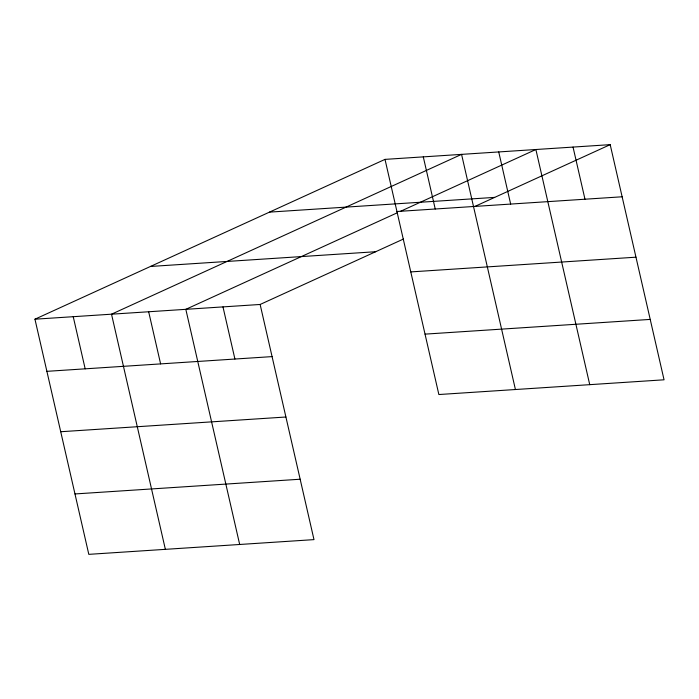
<?xml version="1.0" encoding="UTF-8"?>
<svg xmlns="http://www.w3.org/2000/svg" width="699" height="699" viewBox="0 0 699 699"><rect width="100%" height="100%" fill="white"/><g stroke="black" fill="none" stroke-linecap="round" stroke-linejoin="round"><path stroke-width="1.05" d="M403.428 239.049L260.133 304.467L313.991 539.619L88.808 554.351L34.95 319.198L385.009 159.381L610.192 144.649L664.05 379.802L438.867 394.533L385.009 159.381M397.548 212.662L185.82 309.334L239.678 544.486M400.527 211.308L535.88 149.507L589.738 384.668M474.839 206.45L610.192 144.649M269.491 212.12L494.674 197.389M396.953 211.509L622.136 196.786M150.468 266.459L375.651 251.727M410.785 271.911L635.968 257.188M34.95 319.198L260.133 304.467M425.036 334.131L650.219 319.408M46.894 371.335L272.077 356.604M60.726 431.729L285.908 417.006M74.976 493.948L300.159 479.226M573.04 147.078L584.976 199.215M498.728 151.936L510.663 204.073M515.425 389.526L461.567 154.374L111.517 314.192L165.366 549.344M423.288 156.873L435.232 209.01M222.981 306.896L234.916 359.033M148.669 311.763L160.613 363.899M73.229 316.691L85.173 368.827"/></g></svg>
